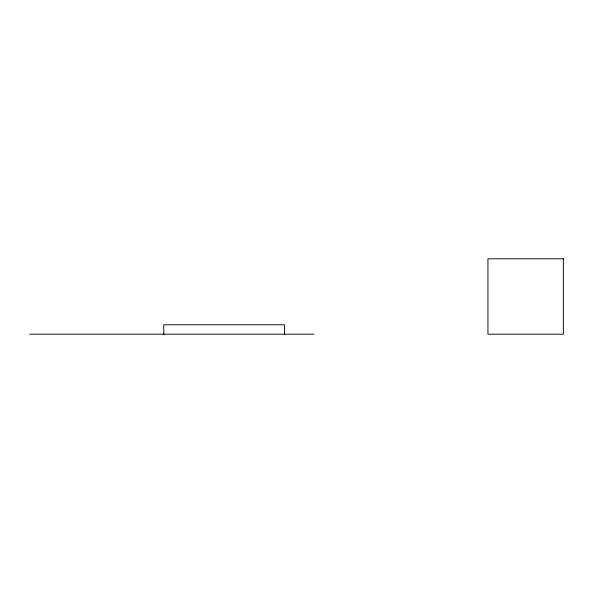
<?xml version="1.0" encoding="UTF-8"?>
<svg xmlns="http://www.w3.org/2000/svg" width="593" height="593" viewBox="0 0 593 593"><rect width="100%" height="100%" fill="white"/><g stroke="black" fill="none" stroke-linecap="round" stroke-linejoin="round"><path stroke-width="0.89" d="M29.65 334.2L314.023 334.2M284.432 334.2L284.432 324.779L163.787 324.779L163.787 334.2M563.35 258.8L487.943 258.8L487.943 334.2L563.35 334.2L563.35 258.8"/></g></svg>
